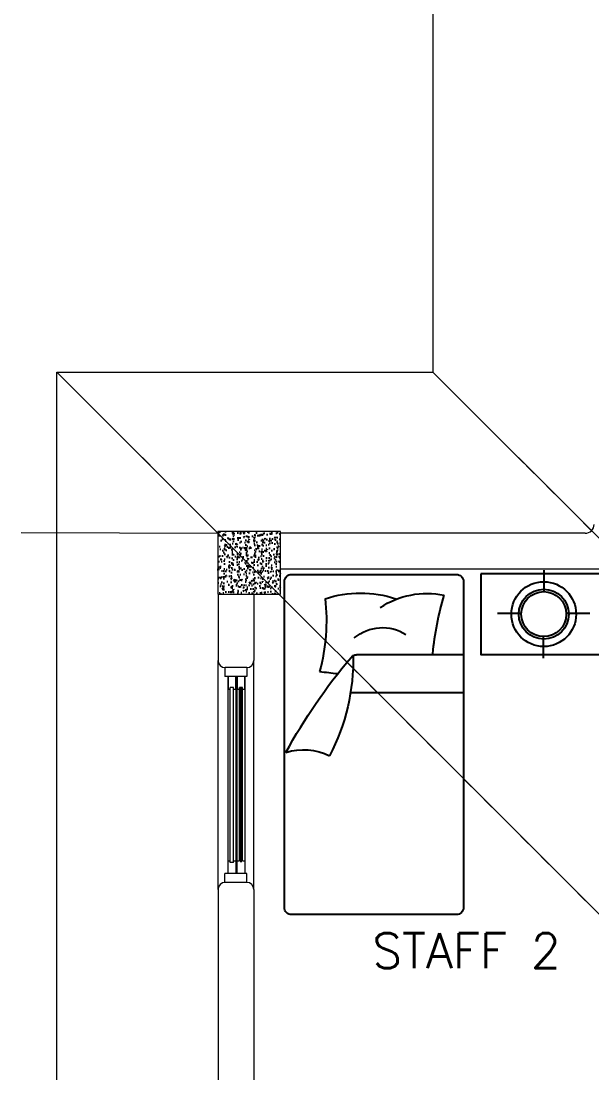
# Model space of a CAD drawing. Header units: metres. Extents: x -232 to 581, y 30 to 789.
# Drawn here: x 209.16 to 212.35, y 384.8 to 390.68 of the extents above; entities that cross this region are included whole.
import ezdxf

# ---------------------------------------------------------------- set-up
doc = ezdxf.new("R2010")
doc.units = ezdxf.units.M
doc.linetypes.add('HIDDEN2', pattern=[0.1875, 0.125, -0.0625])
for name, color, linetype, lineweight in [('A-DOOR', 35, 'Continuous', 5), ('A-WALL', 250, 'Continuous', 20), ('baños', 140, 'Continuous', 0), ('Columnas', 7, 'Continuous', 18), ('piscina', 131, 'Continuous', 0), ('textos', 7, 'Continuous', 0)]:
    doc.layers.add(name, color=color, linetype=linetype, lineweight=lineweight)
doc.layers.add('HATCH', color=8, linetype='Continuous')
doc.layers.add('MOBILIARIOS', color=252, linetype='Continuous')
doc.layers.add('PISO', color=7, linetype='Continuous', lineweight=5, true_color=0xe6e6e6)
doc.layers.add('Techos 1', color=7, linetype='HIDDEN2', lineweight=9, true_color=0x42391a)
doc.styles.get("Standard").update_dxf_attribs({"font": 'arial.ttf'})

# ---------------------------------------------------------------- blocks, each defined once
blk = doc.blocks.new('20.03.2026 LN 09 SEGUNDO NIVEL ARQ')
at = {"layer": 'Techos 1', "color": 5, "linetype": 'ByBlock'}
for p, q in [((68.3959, -49.7986), (68.3959, -55.1987)), ((66.2959, -55.1986), (68.3959, -55.1986)), ((66.2959, -63.3987), (66.2959, -55.1987)), ((66.2959, -55.1987), (70.3959, -59.2986)), ((68.3959, -55.1987), (71.5459, -58.3486))]:
    blk.add_line(p, q, dxfattribs=at)
at = {"layer": 'baños', "color": 5, "linetype": 'Continuous', "flags": 8}
for tag, p in [('MODELNUMBER', (83.7813, -42.9175, 0)), ('MATERIAL', (83.7813, -42.9176, 0)), ('PRODUCT', (83.7813, -42.9176, 0)), ('TRADENAME', (83.7813, -42.9176, 0)), ('MODELNUMBER', (84.956, -42.9175, 0)), ('TRADENAME', (84.956, -42.9176, 0)), ('MATERIAL', (84.956, -42.9176, 0)), ('PRODUCT', (84.956, -42.9176, 0))]:
    blk.add_attdef(tag, p, '', height=0.0000254, rotation=180.00008, dxfattribs=at)
at = {"layer": 'baños', "color": 5, "linetype": 'Continuous'}
for tag, p, rotation in [('TRADENAME', (85.8912, -56.9933), 180.00008), ('MODELNUMBER', (85.8912, -56.9934), 180.00008), ('MATERIAL', (85.8914, -56.9932), 180.00008), ('PRODUCT', (85.8914, -56.9933), 180.00008), ('MODELNUMBER', (86.6008, -56.9934), 179.99992), ('MATERIAL', (86.6008, -56.9932), 179.99992), ('PRODUCT', (86.6008, -56.9933), 179.99992), ('TRADENAME', (86.6008, -56.9933), 179.99992)]:
    blk.add_attdef(tag, p, '', height=0.0000254, rotation=rotation, dxfattribs=at)
blk = doc.blocks.new('SBED BL22')
at = {"layer": 'MOBILIARIOS'}
for p, q in [((0.0024, -0.4088), (0.5977, -0.4088)), ((0.0024, -0.622), (0.6287, -0.622))]:
    blk.add_line(p, q, dxfattribs=at)
blk.add_lwpolyline([(1, -1.82), (1, 0, 0.414214), (0.96, 0.04), (0.04, 0.04, 0.414214), (0, 0), (0, -1.82, 0.414214), (0.04, -1.86), (0.96, -1.86, 0.414214)], format="xyb", close=True, dxfattribs=at)
for centre, radius, start, end in [((0.206, -0.5325), 0.4662, 56.11499, 102.01884), ((-1.5957, -0.5731), 1.7755, 5.51124, 16.23934), ((0.5755, -0.6929), 0.6292, 71.72793, 108.27207), ((1.8554, -0.2171), 1.0894, 173.5834, 195.20556), ((0.4533, -0.4985), 0.2414, 49.53815, 122.99188), ((0.5977, -0.4488), 0.04, 40.11704, 90), ((1.7867, -0.4334), 1.1707, 178.79663, 207.44699), ((-1.8433, -2.5056), 3.232, 28.68535, 40.11704), ((1.0264, -3.0153), 2.5222, 95.0578, 97.38857), ((0.8936, -1.272), 0.3327, 72.79903, 116.00684)]:
    blk.add_arc(centre, radius, start, end, dxfattribs=at)
blk = doc.blocks.new('20.03.2026 LN 09 PRIMER NIVEL ARQ')
at = {"layer": 'HATCH'}
h = blk.add_hatch(dxfattribs=at)
h.set_pattern_fill('AR-CONC', color=1, scale=0.00032)
h.set_pattern_definition([(50, (109.59505, -7.243447), (0.058299094, -0.005100507), [0.006096, -0.067056]), (355, (109.59505, -7.24345), (-0.011277895, 0.06113819), [0.0048768, -0.053644987]), (100.451445, (109.59991, -7.24387), (0.0470212, 0.05603768), [0.005180803, -0.056988878]), (46.1842, (109.59505, -7.22719), (0.086745293, -0.013453545), [0.009144, -0.100584]), (96.63556, (109.60228, -7.22831), (0.075969323, 0.07917636), [0.00777121, -0.085483395]), (351.18415, (109.59505, -7.22719), (0.07596932, 0.07917636), [0.00731519, -0.080467114]), (21, (109.60318, -7.231255), (0.048516605, -0.032724863), [0.006096, -0.067056]), (326, (109.60318, -7.231255), (0.01977665, 0.05894015), [0.0048768, -0.0536448]), (71.451445, (109.607223, -7.23398), (0.068293254, 0.026215286), [0.005180803, -0.05698878]), (37.5, (109.595052, -7.243447), (0.000988353, 0.0270576124), [0, -0.05299456, 0, -0.0544576, 0, -0.053848]), (7.5, (109.595052, -7.243447), (0.021382292, 0.032057784), [0, -0.03104896, 0, -0.05177536, 0, -0.0205232]), (327.5, (109.576927, -7.243447), (0.0433889905, -0.001833198), [0, -0.02032, 0, -0.0633984, 0, -0.0841248]), (317.5, (109.5688, -7.243447), (0.047401338, 0.008136477), [0, -0.026416, 0, -0.04210304, 0, -0.0597408])])
h.paths.add_polyline_path([(-12.8367, -56.4322), (-12.4867, -56.4322), (-12.4867, -56.0822), (-12.8367, -56.0822)])
at = {"layer": 'A-DOOR', "color": 1}
for p, q in [((-12.7985, -56.8432), (-12.7985, -56.8932)), ((-12.6745, -56.8432), (-12.6745, -56.8932)), ((-12.6745, -56.8932), (-12.7985, -56.8932)), ((-12.7801, -57.9932), (-12.7801, -56.8932)), ((-12.7371, -56.8932), (-12.7371, -57.9932)), ((-12.7295, -57.9932), (-12.7295, -56.8932)), ((-12.6865, -56.8932), (-12.6865, -57.9932)), ((-12.7673, -57.9319), (-12.7673, -56.9545)), ((-12.7499, -56.9545), (-12.7673, -56.9545)), ((-12.7499, -57.9319), (-12.7499, -56.9545)), ((-12.7167, -57.9232), (-12.7167, -56.9545)), ((-12.6993, -56.9545), (-12.7167, -56.9545)), ((-12.6993, -57.9232), (-12.6993, -56.9545)), ((-12.7499, -57.9319), (-12.7673, -57.9319)), ((-12.6745, -57.9932), (-12.7985, -57.9932)), ((-12.7985, -58.0432), (-12.7985, -57.9932)), ((-12.6745, -58.0432), (-12.6745, -57.9932))]:
    blk.add_line(p, q, dxfattribs=at)
for points in [[(-12.7499, -56.9632), (-12.7371, -56.9632), (-12.7371, -56.8932), (-12.7801, -56.8932), (-12.7801, -56.9632), (-12.7673, -56.9632)], [(-12.6993, -56.9632), (-12.6865, -56.9632), (-12.6865, -56.8932), (-12.7295, -56.8932), (-12.7295, -56.9632), (-12.7167, -56.9632)], [(-12.7499, -57.9232), (-12.7371, -57.9232), (-12.7371, -57.9932), (-12.7801, -57.9932), (-12.7801, -57.9232), (-12.7673, -57.9232)], [(-12.6993, -57.9232), (-12.6865, -57.9232), (-12.6865, -57.9932), (-12.7295, -57.9932), (-12.7295, -57.9232), (-12.7167, -57.9232)]]:
    blk.add_lwpolyline(points, dxfattribs=at)
at = {"layer": 'A-WALL', "color": 1}
for p, q in [((-10.786, -56.0932), (-12.4867, -56.0932)), ((-10.406, -56.2932), (-12.4867, -56.2932)), ((-12.836, -56.4322), (-12.836, -56.8032)), ((-12.636, -56.4322), (-12.636, -56.8032)), ((-12.836, -58.0825), (-12.836, -56.8032)), ((-12.636, -58.0825), (-12.636, -56.8032)), ((-12.676, -56.8432), (-12.796, -56.8432)), ((-12.676, -58.0432), (-12.796, -58.0432)), ((-12.836, -58.0825), (-12.836, -60.5032)), ((-12.636, -58.0825), (-12.636, -59.7432))]:
    blk.add_line(p, q, dxfattribs=at)
for centre, radius, start, end in [((-10.786, -56.0432), 0.05, 270, 360), ((-12.796, -56.8032), 0.04, 180, 270), ((-12.676, -56.8032), 0.04, 270, 0), ((-12.796, -58.0832), 0.04, 90, 180), ((-12.676, -58.0832), 0.04, 0, 90)]:
    blk.add_arc(centre, radius, start, end, dxfattribs=at)
at = {"layer": 'Columnas', "color": 1}
blk.add_lwpolyline([(-12.8367, -56.4322), (-12.4867, -56.4322), (-12.4867, -56.0822), (-12.8367, -56.0822)], close=True, dxfattribs=at)
at = {"layer": 'MOBILIARIOS', "color": 1}
for p, q in [((-11.014, -56.4192), (-11.014, -56.2992)), ((-11.1425, -56.5409), (-11.2744, -56.5409)), ((-10.7597, -56.5411), (-10.8915, -56.5411)), ((-11.0183, -56.7903), (-11.0183, -56.6702))]:
    blk.add_line(p, q, dxfattribs=at)
blk.add_lwpolyline([(-11.3682, -56.3197), (-11.3682, -56.7697), (-10.6682, -56.7699), (-10.6682, -56.3199)], close=True, dxfattribs=at)
for radius in [0.1809, 0.1394, 0.1256]:
    blk.add_circle((-11.017, -56.5447), radius, dxfattribs=at)
at = {"layer": 'piscina', "color": 1, "const_width": 0.01}
blk.add_lwpolyline([(-12.708, -56.9545), (-12.708, -57.9319)], dxfattribs=at)
at = {"layer": 'PISO', "color": 1}
blk.add_line((-13.9361, -56.0889), (-12.8367, -56.0932), dxfattribs=at)
at = {"layer": 'Techos 1', "color": 1}
for p, q in [((-11.636, -49.7932), (-11.636, -55.1932)), ((-13.736, -63.3932), (-13.736, -55.1932)), ((-13.736, -55.1932), (-11.636, -55.1932)), ((-13.736, -55.1932), (-9.636, -59.2932)), ((-11.636, -55.1932), (-8.486, -58.3432))]:
    blk.add_line(p, q, dxfattribs=at)
at = {"layer": 'MOBILIARIOS', "color": 1, "xscale": -0.9999999999999993, "rotation": 359.9974981127077}
blk.add_blockref('SBED BL22', (-11.465, -56.363), dxfattribs=at)
at = {"layer": 'baños', "color": 1, "linetype": 'Continuous'}
for tag, p in [('MODELNUMBER', (-12.0611, -62.0707)), ('MATERIAL', (-12.0611, -62.0709)), ('PRODUCT', (-12.0611, -62.0708)), ('TRADENAME', (-12.0611, -62.0708))]:
    blk.add_attdef(tag, p, '', height=0.0000254, rotation=359.99992, dxfattribs=at)
at = {"layer": 'textos', "color": 1, "insert": (-12.1088, -58.5219), "char_height": 0.195, "width": 3.386779, "attachment_point": 7}
blk.add_mtext('{\\Fromans|c0; STAFF 2}', dxfattribs=at)

msp = doc.modelspace()

# ---------------------------------------------------------------- block references
at = {"color": 1}
for name, p in [('20.03.2026 LN 09 PRIMER NIVEL ARQ', (223.0987, 443.9088)), ('20.03.2026 LN 09 SEGUNDO NIVEL ARQ', (143.0668, 443.9142))]:
    msp.add_blockref(name, p, dxfattribs=at)

doc.saveas('drawing.dxf')
